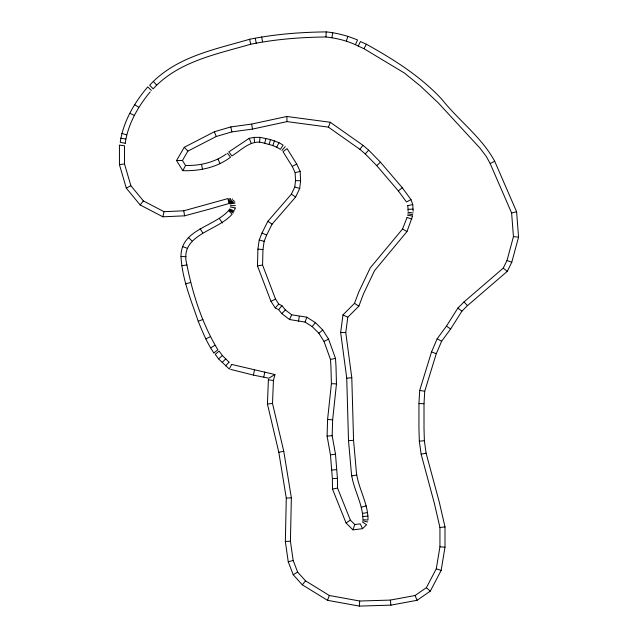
<?xml version="1.0" encoding="UTF-8"?>
<svg xmlns="http://www.w3.org/2000/svg" width="638" height="638" viewBox="0 0 638 638"><rect width="100%" height="100%" fill="white"/><g stroke="black" fill="none" stroke-linecap="round" stroke-linejoin="round"><path stroke-width="0.96" d="M268.391 379.793L267.426 403.966L278.798 452.286L286.287 498.158L285.346 541.495L288.24 561.783L293.225 574.742L302.268 584.791L327.493 600.31L359.33 606.1L390.895 605.143L417.077 600.294L430.291 591.147L441.137 570.444L445.005 547.213L445.005 526.916L439.279 502.082L426.104 453.171L424.374 440.746L424.007 428.489L424.007 403.718L424.725 391.269L436.288 353.683L441.616 341.258L450.643 328.985L461.88 311.216L467.463 305.634L507.29 271.341L511.78 262.282L518.558 237.113L516.605 211.744L494.713 161.294C481.73 137.226 458.666 120.558 441.887 99.329C420.418 76.185 393.742 59.454 366.356 44.213L360.454 41.542L358.221 46.064C348.212 40.952 337.087 38.224 325.962 36.972C300.745 37.259 275.449 39.229 250.726 44.221C216.473 54.214 178.433 61.344 153.168 88.849L149.667 85.205C175.833 56.766 214.129 49.652 249.618 39.269C274.787 34.189 300.546 32.187 326.217 31.9C337.008 32.953 347.55 35.808 357.543 39.971L355.462 44.58M358.205 46.08L363.995 48.703L404.332 72.987L420.243 85.867L438.282 102.885L480.119 148.303L486.331 156.493L490.151 163.519L511.62 212.98L513.438 236.634L507.019 260.479L503.207 268.167L464.017 301.918L457.893 308.042L446.456 326.122L437.19 338.73L431.535 351.913L419.692 390.416L418.943 403.575L418.943 428.561L419.318 441.177L421.136 454.184L434.358 503.31L439.941 527.49L439.941 546.79L436.272 568.809L426.375 587.694L415.083 595.509L390.36 600.087L359.712 601.02L329.336 595.493L305.546 580.859L297.619 572.047L293.177 560.499L290.418 541.191L291.359 497.807L283.766 451.297L272.514 403.479L273.431 380.519L274.93 374.538L231.945 364.497M362.567 528.671L352.95 529.875L346.051 522.977L332.486 489.059L332.366 478.628L330.46 454.862L327.095 436.097L327.581 419.477L331.401 383.685L330.931 366.683L330.476 359.425L324 341.386L318.817 333.227L312.189 326.592L305.052 322.086L289.548 319.526L281.805 313.609L278.654 309.669L275.217 307.947L270.983 301.351L257.473 265.91L257.904 249.131L259.211 240.008L262.003 233.006L267.848 221.314L291.375 194.191L294.772 187.022L295.522 180.618L295.147 172.643L292.252 166.446L283.033 151.7L287.052 148.614L296.71 164.022L300.155 171.399L300.602 180.793L299.708 188.441L295.657 196.99L272.091 224.153L266.628 235.079L264.14 241.316L262.968 249.562L262.569 265.041L275.528 299.055L278.734 304.039L281.916 305.634L285.377 309.956L291.694 314.789L306.79 317.19L315.371 322.613L322.796 330.037L328.57 339.137L335.492 358.404L335.995 366.451L336.473 383.885L332.645 419.82L332.175 435.722L335.5 454.256L337.43 478.317L337.542 488.054L350.366 520.13L354.784 524.54L360.247 523.854L362.559 528.655L366.579 524.755L362.32 521.86M325.962 36.956L326.217 31.924M359.33 606.076L359.712 601.036M259.554 142.386L260.001 137.353L254.084 137.401L249.195 138.326L228.819 151.916L231.929 155.911C241.922 149.802 251.843 138.358 264.754 143.383C270.209 144.587 275.712 146.142 280.353 149.372L283.128 145.153L279.005 142.657L270.488 139.562L260.001 137.329M125.223 143.303C127.911 124.187 137.991 106.594 150.177 91.88M412.579 216.051L406.996 231.538L374.538 270.656L363.445 293.974L358.875 306.144L347.782 317.238L345.764 332.558L351.793 377.712L353.572 440.348L356.387 472.319C358.285 488.62 368.301 503.358 367.99 520.026L362.942 519.691C362.847 503.334 352.989 488.86 351.339 472.75L348.507 440.619L346.737 378.174L340.66 332.518L342.981 314.869L354.513 303.337L358.771 292.005L370.239 267.896L402.538 229.01L407.06 217.502M229.911 203.482L230.613 198.482M213.874 352.966C207.135 343.204 202.709 332.167 198.211 321.265C191.081 300.099 182.173 279.109 180.993 256.532C180.769 229.377 214.057 227.056 228.587 210.564L232.152 214.145C217.446 231.442 178.536 234.298 186.926 264.953C192.78 294.413 202.262 323.937 217.853 349.776L213.889 352.95M298.496 321.297L299.286 316.328M331.88 37.682L332.717 32.721M151.373 90.381L147.745 86.872C134.347 102.646 123.254 121.579 120.239 142.29L125.2 143.303M264.754 143.359L265.815 138.446M253.414 375.072L254.474 370.152M263.781 376.954L264.842 372.042M162.889 216.792L164.014 211.704L183.8 210.787L227.965 198.57L229.018 203.514L209.376 209.152L184.581 215.827L162.881 216.808L140.145 204.942L126.284 188.122L119.442 164.652L119.442 145.081L124.49 145.791L124.506 163.926L130.862 185.706L143.398 200.93L164.022 211.688M269.156 144.435L270.488 139.578M234.609 209.87L235.215 207.956M346.346 41.087L347.901 36.294M352.95 529.867L354.776 524.54M305.06 322.07L306.782 317.214M272.793 145.544L274.5 140.807M327.501 600.294L329.328 595.517M410.96 199.622L406.47 201.983L398.319 190.882L376.691 165.601L365.255 153.894L359.856 149.324L328.403 127.129L330.301 122.289L362.958 145.312L368.692 150.161L380.447 162.196L402.275 187.708L410.984 199.614L412.762 204.559L413.137 211.282M289.556 319.51L291.686 314.813M276.725 147.171L278.989 142.673M231.642 364.442L229.297 369.035L218.563 358.899L215.245 354.329L219.097 351.044L222.383 355.549L229.05 362.209M232.479 198.928L230.095 203.53L234.8 201.744M182.835 170.665L185.546 165.457L182.436 160.473L176.527 160.561L182.835 170.665C199.654 171.191 216.96 167.499 230.541 157.187L227.391 153.232M364.003 48.687L366.348 44.229M176.519 160.561L184.254 147.29L214.352 131.763L230.789 126.93L251.619 124.083L286.837 116.475L330.309 122.273M182.436 160.473L187.891 151.118L216.242 136.484L231.849 131.899L252.496 129.083L287.044 121.611L328.403 127.129M359.864 149.308L362.942 145.328M312.197 326.576L315.355 322.629M140.153 204.926L143.383 200.946M278.662 309.653L281.9 305.65M302.276 584.775L305.53 580.867M281.892 150.448L285.226 146.652M275.233 307.939L278.718 304.055M365.271 153.886L368.676 150.177M225.565 365.869L229.034 362.224M281.821 313.593L285.361 309.972M222.247 362.368L225.812 358.811M376.707 165.593L380.431 162.212M218.579 358.891L222.375 355.557M398.335 190.874L402.259 187.716M229.991 203.434L233.971 200.244M318.833 333.211L322.78 330.053M346.067 522.961L350.35 520.137M226.243 154.013C214.496 162.459 199.869 165.856 185.546 165.449M293.241 574.734L297.603 572.063M274.922 374.546L268.789 378.222L253.414 375.088L230.701 369.41M210.644 347.846L214.974 345.286M292.268 166.43L296.694 164.03M126.308 188.114L130.846 185.714M270.998 301.343L275.512 299.07M324.016 341.378L328.554 339.145M490.175 163.511L494.697 161.302M205.739 338.93L210.269 336.728M198.227 321.257L202.924 319.455M361.299 507.242L366.164 505.918M185.475 283.878L190.347 282.578M288.256 561.775L293.153 560.507M511.636 212.98L516.589 211.752M295.163 172.635L300.139 171.407M407.786 205.635L412.738 204.559M330.492 359.417L335.468 358.412M421.152 454.184L426.088 453.179M278.814 452.286L283.75 451.305M332.502 489.059L337.518 488.062M230.159 203.953L235.119 203.083M257.497 265.902L262.545 265.041M351.618 475.876L356.594 475.055M362.567 513.375L367.536 512.561M181.926 265.687L186.902 264.953M119.466 164.652L124.49 163.926M330.484 454.862L335.484 454.256M439.957 527.49L444.989 526.916M267.442 403.966L272.498 403.479M346.753 378.174L351.769 377.712M331.433 470.078L336.441 469.648M419.333 441.169L424.35 440.746M327.119 436.097L332.159 435.722M286.303 498.158L291.343 497.807M332.382 478.628L337.406 478.317M362.942 516.461L367.966 516.158M285.361 541.495L290.394 541.191M348.523 440.619L353.548 440.348M408.073 211.282L408.073 209.328L413.121 209.12M230.358 205.675L235.414 205.619M340.676 332.518L345.74 332.558M181.009 256.532L186.073 256.635M418.967 403.575L423.991 403.718M295.546 180.618L300.586 180.793M331.425 383.685L336.457 383.885M327.605 419.477L332.621 419.82M257.927 249.131L262.944 249.554M439.957 546.79L444.989 547.213M513.462 236.634L518.534 237.113M408.089 212.342L413.121 212.972M268.415 379.793L273.415 380.511M120.773 138.215L125.734 139.004M407.578 215.261L412.555 216.051M419.716 390.424L424.701 391.261M407.722 213.802L412.69 214.663M230.238 206.951L235.199 207.948M259.227 240.008L264.124 241.316M362.807 520.712L367.703 522.043M294.788 187.03L299.685 188.433M121.706 133.366L126.547 134.785M407.084 217.51L411.885 219.049M436.288 568.817L441.113 570.436M182.444 246.523L187.261 248.302M431.559 351.921L436.272 353.675M507.035 260.487L511.764 262.274M229.608 208.969L234.274 210.923M262.019 233.014L266.612 235.071M129.873 113.301L134.419 115.454M342.997 314.877L347.758 317.23M229.249 209.623L233.731 211.912M402.554 229.018L406.98 231.53M437.205 338.738L441.6 341.25M134.363 104.504L138.645 107.168M354.529 303.353L358.851 306.136M291.391 194.207L295.641 196.975M267.864 221.322L272.075 224.137M229.01 210.133L233.237 212.956M446.472 326.138L450.619 328.977M503.222 268.183L507.274 271.325M457.909 308.05L461.872 311.2M426.391 587.702L430.275 591.131M188.226 237.368L191.966 240.861M184.27 147.306L187.875 151.102M464.033 301.934L467.455 305.618M153.279 81.353L156.661 85.093M219.512 218.762L222.391 222.933M200.133 228.667L202.772 232.958M217.997 159.165L220.134 163.751M415.091 595.533L417.069 600.278M249.203 138.35L251.141 143.095M214.36 131.779L216.234 136.468M249.625 39.285L250.726 44.205M230.796 126.946L231.849 131.875M255.288 38.4L256.269 43.336M201.624 164.628L202.573 169.612M261.652 36.868L262.553 41.821M251.627 124.107L252.496 129.059M183.8 210.811L184.581 215.804M390.36 600.111L390.895 605.127M254.084 137.425L254.586 142.441M407.762 205.643L408.073 209.328M229.162 198.418L229.409 203.458M286.837 116.491L287.036 121.595"/></g></svg>
